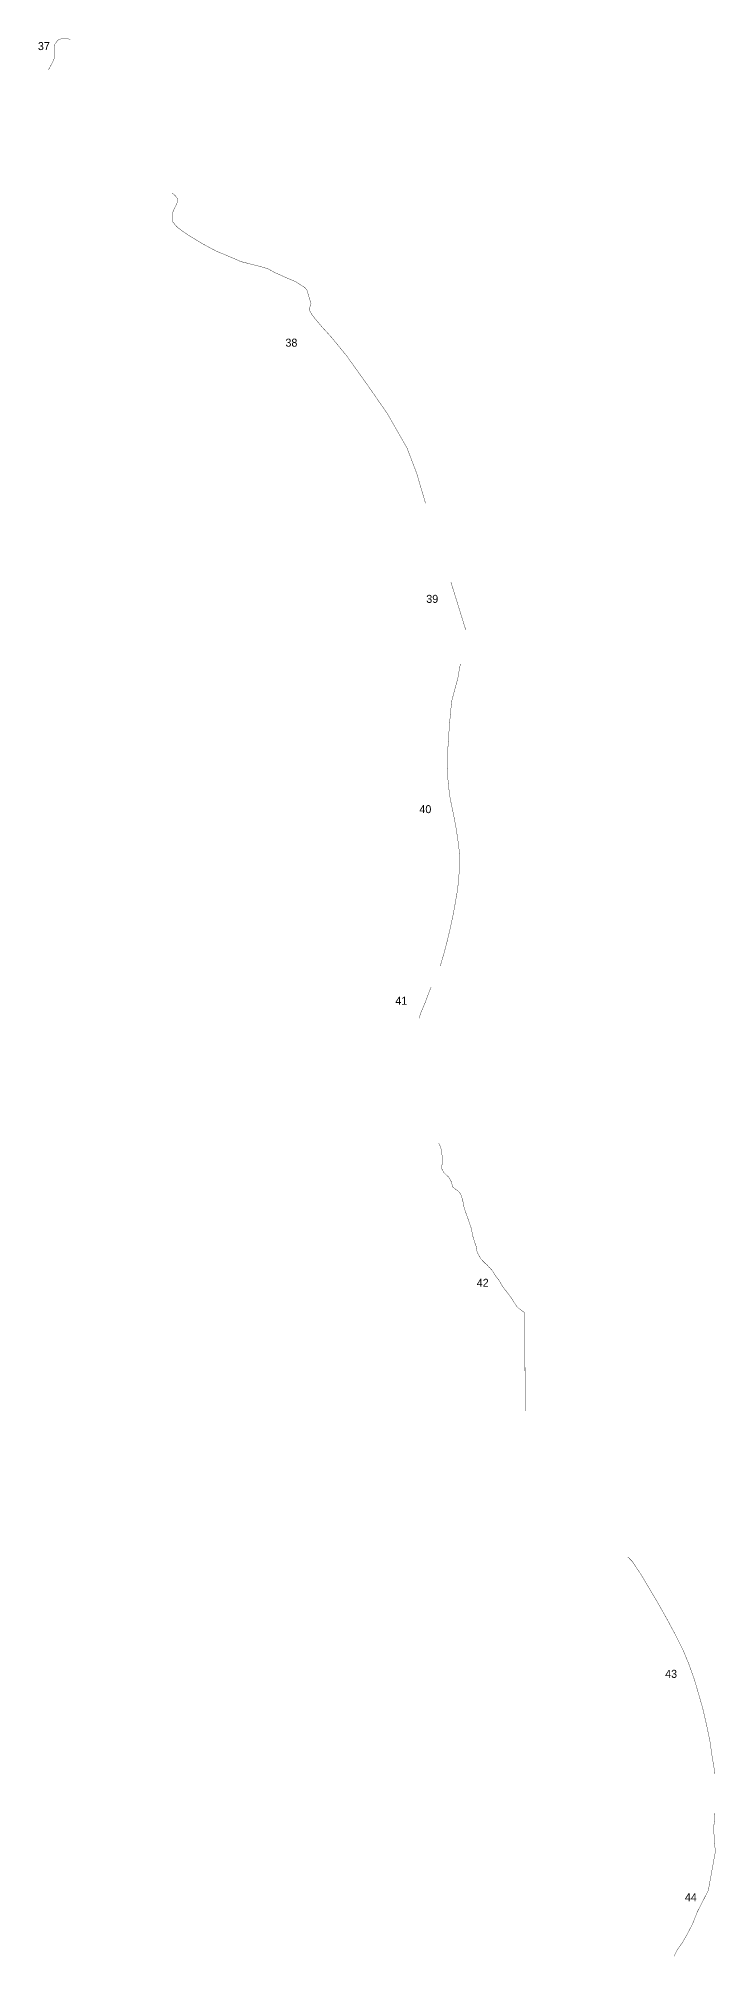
# Model space of a CAD drawing. Header units: metres. Extents: x 254121 to 340592, y 1776947 to 2227325.
# Drawn here: x 254121 to 260050, y 2178367 to 2195144 of the extents above; entities that cross this region are included whole.
import ezdxf

# ---------------------------------------------------------------- set-up
doc = ezdxf.new("R2010")
doc.units = ezdxf.units.M
doc.layers.add('NATURALLY PROTECTED', color=3, linetype='Continuous')

msp = doc.modelspace()

# ---------------------------------------------------------------- linework, layer by layer
at = {"layer": 'NATURALLY PROTECTED', "const_width": 3, "flags": 128}
for points in [[(254402, 2195138), (254397, 2195137), (254380, 2195140), (254361, 2195143), (254341, 2195143), (254320, 2195140), (254300, 2195135), (254286, 2195123), (254279, 2195112), (254269, 2195100), (254262, 2195089), (254260, 2195079), (254266, 2195031), (254266, 2194997), (254257, 2194961), (254242, 2194929), (254210, 2194871), (254209, 2194869)], [(255291, 2193792), (255298, 2193787), (255322, 2193766), (255337, 2193744), (255340, 2193722), (255330, 2193691), (255310, 2193654), (255297, 2193621), (255294, 2193595), (255295, 2193555), (255298, 2193539), (255299, 2193538), (255318, 2193514), (255336, 2193494), (255359, 2193476), (255429, 2193426), (255565, 2193344), (255679, 2193283), (255770, 2193246), (255894, 2193192), (256057, 2193151), (256131, 2193129), (256199, 2193092), (256379, 2193013), (256452, 2192966), (256472, 2192943), (256508, 2192822), (256508, 2192822), (256508, 2192822), (256508, 2192822), (256508, 2192822), (256508, 2192822), (256501, 2192809), (256495, 2192780), (256498, 2192759), (256518, 2192725), (256542, 2192694), (256608, 2192616), (256692, 2192524), (256820, 2192367), (256999, 2192117), (257175, 2191864), (257348, 2191562), (257432, 2191343), (257510, 2191079)], [(257732, 2190390), (257863, 2189969)], [(257816, 2189673), (257809, 2189641), (257793, 2189547), (257765, 2189444), (257739, 2189347), (257728, 2189234), (257718, 2189120), (257712, 2189020), (257705, 2188922), (257706, 2188837), (257703, 2188718), (257707, 2188658), (257714, 2188585), (257726, 2188496), (257755, 2188357), (257775, 2188253), (257792, 2188145), (257805, 2188042), (257810, 2187924), (257804, 2187840), (257792, 2187707), (257774, 2187601), (257754, 2187489), (257727, 2187362), (257698, 2187241), (257673, 2187146), (257640, 2187033), (257639, 2187031)], [(257560, 2186848), (257540, 2186800), (257505, 2186705), (257469, 2186623), (257453, 2186572)], [(257625, 2185484), (257644, 2185443), (257652, 2185396), (257659, 2185343), (257658, 2185308), (257649, 2185266), (257656, 2185251), (257670, 2185226), (257686, 2185209), (257710, 2185187), (257720, 2185174), (257736, 2185144), (257748, 2185099), (257775, 2185076), (257791, 2185067), (257805, 2185052), (257819, 2185033), (257828, 2185009), (257839, 2184966), (257849, 2184914), (257882, 2184820), (257910, 2184739), (257918, 2184700), (257922, 2184671), (257932, 2184649), (257936, 2184628), (257946, 2184599), (257956, 2184572), (257962, 2184527), (257988, 2184481), (257998, 2184466), (258013, 2184450), (258034, 2184429), (258051, 2184415), (258068, 2184395), (258076, 2184388), (258092, 2184370), (258099, 2184362), (258117, 2184330), (258132, 2184309), (258156, 2184279), (258181, 2184234), (258234, 2184164), (258264, 2184124), (258285, 2184090), (258301, 2184066), (258313, 2184049), (258328, 2184035), (258380, 2183998), (258380, 2183975), (258382, 2183139)], [(259280, 2181862), (259291, 2181853), (259322, 2181821), (259362, 2181760), (259392, 2181717), (259472, 2181582), (259547, 2181456), (259626, 2181315), (259696, 2181185), (259765, 2181048), (259818, 2180919), (259865, 2180787), (259906, 2180646), (259937, 2180539), (259969, 2180400), (259999, 2180258), (260020, 2180113), (260033, 2180038), (260044, 2179964)], [(260042, 2179623), (260040, 2179561), (260032, 2179488), (260044, 2179322), (260049, 2179293), (259986, 2178946), (259891, 2178761), (259847, 2178650), (259798, 2178557), (259759, 2178489), (259716, 2178430), (259687, 2178372), (259685, 2178368)]]:
    msp.add_lwpolyline(points, dxfattribs=at)

# ---------------------------------------------------------------- texts
at = {"char_height": 70, "attachment_point": 1}
for s, width, insert in [('37', 95.17, (254117, 2195112)), ('38', 95.17, (256284, 2192518)), ('39', 95.17, (257517, 2190277)), ('40', 95.17, (257457, 2188438)), ('41', 274.1, (257246, 2186762)), ('42', 95.17, (257959, 2184295)), ('43', 221.5, (259608, 2180875)), ('44', 95.17, (259781, 2178921))]:
    msp.add_mtext_dynamic_manual_height_columns(s, width=width, gutter_width=1, heights=[0], dxfattribs=dict(at, insert=insert))

doc.saveas('drawing.dxf')
